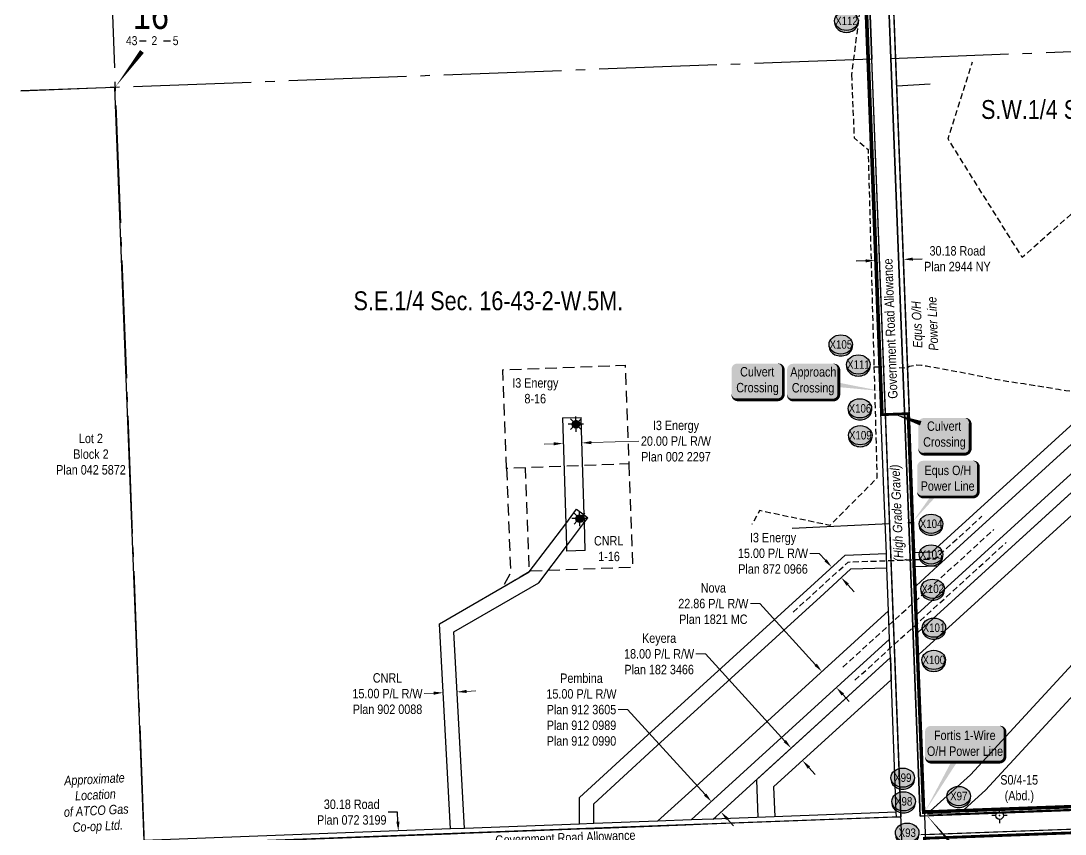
# Model space of a CAD drawing. Extents: x 683901 to 697439, y 5834844 to 5859401.
# Drawn here: x 686944 to 688053, y 5842289 to 5843153 of the extents above; entities that cross this region are included whole.
import ezdxf
from ezdxf.enums import TextEntityAlignment as Align

# ---------------------------------------------------------------- set-up
doc = ezdxf.new("R2010")
doc.units = 0
doc.header["$LTSCALE"] = 5
doc.header["$PDSIZE"] = 0.5
for name, pattern in [('foc-ACCESSROAD', [3.75, 2.5, -1.25]), ('foc-QUARTERLINE', [33, 25, -3, 2, -3]), ('UG_PIPE', [1.875, 1.25, -0.625])]:
    doc.linetypes.add(name, pattern=pattern)
doc.layers.get('Defpoints').update_dxf_attribs({"color": 9})
for name, color, linetype in [('10', 1, 'Continuous'), ('9', 3, 'Continuous'), ('AS-PIPE-UG', 44, 'UG_PIPE'), ('AS-PIPE-UG-T', 44, 'Continuous'), ('AS-POWER', 104, 'foc-POWER'), ('AS-POWER-T', 104, 'Continuous'), ('AS-TELEPHONE', 224, 'foc-TEL'), ('C-SYMBOL', 7, 'Continuous'), ('CG-NOTES', 7, 'Continuous'), ('F-RW', 190, 'Continuous'), ('F-WS', 190, 'foc-ACCESSROAD'), ('F-WS-S', 190, 'Continuous'), ('L-QSEC', 8, 'foc-QUARTERLINE'), ('L-ROAD-T', 7, 'Continuous'), ('L-SEC', 7, 'Continuous'), ('L-SECLBL', 7, 'Continuous'), ('L-TITLEDB', 4, 'Continuous'), ('L-TITLEDB-T', 4, 'Continuous'), ('P-CROSSINGS', 250, 'Continuous')]:
    doc.layers.add(name, color=color, linetype=linetype)
for name, color, linetype, lineweight in [('F-RW-T', 190, 'Continuous', 9), ('F-WS-T', 190, 'Continuous', 9), ('T-TEXT', 48, 'Continuous', 18)]:
    doc.layers.add(name, color=color, linetype=linetype, lineweight=lineweight)
doc.layers.add('oil_and_gas_wells_pt', color=7, linetype='Continuous', true_color=0xfc3d16)
doc.layers.add('P-PROPOSED-WL4', color=7, linetype='Continuous', true_color=0x5b5bc8)
doc.styles.add('175L', font='ARIALN.TTF', dxfattribs={"height": 20})
doc.styles.add('80', font='ARIALN.TTF', dxfattribs={"height": 10})
doc.styles.add('80CG', font='ARIALN.TTF', dxfattribs={"height": 10})
doc.styles.add('80L', font='ARIALN.TTF', dxfattribs={"height": 10})
doc.styles.add('80LS', font='ARIALNI.TTF', dxfattribs={"height": 10})
doc.styles.add('Crossing', font='ARIALN.TTF', dxfattribs={"height": 10})
doc.styles.add('foc-LtypeFont', font='ARIALN.TTF', dxfattribs={"height": 7.35})
doc.styles.add('SIMPLEX', font='ARIALN.TTF')
doc.linetypes.add('foc-POWER', pattern='A,6,-1,["P",foc-LtypeFont,S=0.2,R=0,X=-0.625,Y=-0.75],-1.24,4', length=12.24)
doc.linetypes.add('foc-TEL', pattern='A,2,-1,["T",foc-LtypeFont,S=0.2,R=0,X=-0.425,Y=-0.75],-1.24,8', length=12.24)
doc.linetypes.add('foc-TEL-NOLINE', pattern='A,0,-2,["T",foc-LtypeFont,S=0.2,R=0,X=-0.425,Y=-0.75],-10.24', length=12.24)
doc.dimstyles.new('Compass 5 000', dxfattribs={"dimscale": 5, "dimtxt": 9, "dimasz": 2, "dimexe": 0.2, "dimexo": 0.0625, "dimgap": 0.5, "dimtad": 0, "dimtih": 1, "dimtoh": 1, "dimzin": 0, "dimdsep": 46, "dimtxsty": '80CG', "dimcen": 0.1, "dimse1": 1, "dimse2": 1, "dimclrd": 256, "dimclrt": 256, "dimaunit": 1, "dimadec": 4, "dimazin": 0, "dimtfac": 0.06, "dimtofl": 0, "dimtmove": 0, "dimatfit": 1, "dimfxl": 0.2, "dimtolj": 1, "dimtzin": 0, "dimlwd": -1, "dimarcsym": 0})

# ---------------------------------------------------------------- blocks, each defined once
blk = doc.blocks.new('L-SECLBL')
at = {"layer": '9', "color": 7}
for p, q in [((-5.1, -27.8), (-12.3, -27.8)), ((20.7, -27.8), (13.5, -27.8))]:
    blk.add_line(p, q, dxfattribs=at)
at = {"layer": '10', "color": 2, "style": 'SIMPLEX'}
blk.add_attdef('SEC', text='', height=30, dxfattribs=at).set_placement((0, 0), align=Align.MIDDLE)
at = {"layer": '10', "color": 5, "style": '80L'}
blk.add_attdef('TWP', text='', height=9.5, dxfattribs=at).set_placement((-14.4, -27.4), align=Align.MIDDLE_RIGHT)
blk.add_attdef('RGE', text='', height=9.5, dxfattribs=at).set_placement((3.6, -27.4), align=Align.MIDDLE_CENTER)
blk.add_attdef('MER', text='', height=9.5, dxfattribs=at).set_placement((23.2, -27.4), align=Align.MIDDLE_LEFT)
blk = doc.blocks.new('*D1248')
at = {"layer": 'Defpoints', "color": 0, "transparency": 16777216}
for p in [(687540.1, 5842704.7), (687520.3, 5842697.4), (687540.3, 5842698)]:
    blk.add_point(p, dxfattribs=at)
at = {"layer": 'F-RW-T', "transparency": 16777216}
for p, q in [((687510.1, 5842703.8), (687500.1, 5842703.4)), ((687550.1, 5842705), (687600.5, 5842706.6))]:
    blk.add_line(p, q, dxfattribs=at)
for points in [[(687510.1, 5842705.4), (687510.2, 5842702.1), (687520.1, 5842704.1)], [(687550.1, 5842706.7), (687550.2, 5842703.3), (687540.1, 5842704.7)]]:
    blk.add_solid(points, dxfattribs=at)
at = {"layer": 'F-RW-T', "transparency": 16777216, "insert": (687640, 5842706.6), "char_height": 10, "attachment_point": 5, "style": '80CG'}
blk.add_mtext('\\A1;I3 Energy\\P20.00 P/L R/W\\PPlan 002 2297', dxfattribs=at)
blk = doc.blocks.new('*D1249')
at = {"layer": 'Defpoints', "color": 0, "transparency": 16777216}
for p in [(687407.2, 5842445.5), (687392.2, 5842444.7), (687392.5, 5842439.4)]:
    blk.add_point(p, dxfattribs=at)
at = {"layer": 'F-RW-T', "transparency": 16777216}
for p, q in [((687382.5, 5842438.9), (687372.6, 5842438.4)), ((687417.5, 5842440.8), (687427.5, 5842441.3))]:
    blk.add_line(p, q, dxfattribs=at)
for points in [[(687382.5, 5842440.6), (687382.6, 5842437.2), (687392.5, 5842439.4)], [(687417.4, 5842442.4), (687417.6, 5842439.1), (687407.5, 5842440.2)]]:
    blk.add_solid(points, dxfattribs=at)
at = {"layer": 'F-RW-T', "transparency": 16777216, "insert": (687333.5, 5842438.4), "char_height": 10, "attachment_point": 5, "style": '80CG'}
blk.add_mtext('\\A1;CNRL\\P15.00 P/L R/W\\PPlan 902 0088', dxfattribs=at)
blk = doc.blocks.new('*D1250')
at = {"layer": 'Defpoints', "color": 0, "transparency": 16777216}
for p in [(687805.6, 5842572.6), (687724.8, 5842499), (687734.9, 5842487.9)]:
    blk.add_point(p, dxfattribs=at)
at = {"layer": 'F-RW-T', "transparency": 16777216}
for p, q in [((687792.2, 5842587.4), (687782.2, 5842587.4)), ((687798.9, 5842580), (687792.2, 5842587.4)), ((687822.5, 5842554.1), (687829.2, 5842546.7))]:
    blk.add_line(p, q, dxfattribs=at)
for points in [[(687800.1, 5842581.1), (687797.7, 5842578.9), (687805.6, 5842572.6)], [(687823.7, 5842555.3), (687821.2, 5842553), (687815.7, 5842561.5)]]:
    blk.add_solid(points, dxfattribs=at)
at = {"layer": 'F-RW-T', "transparency": 16777216, "insert": (687743.1, 5842587.4), "char_height": 10, "attachment_point": 5, "style": '80CG'}
blk.add_mtext('\\A1;I3 Energy\\P15.00 P/L R/W\\PPlan 872 0966', dxfattribs=at)
blk = doc.blocks.new('*D1251')
at = {"layer": 'Defpoints', "color": 0, "transparency": 16777216}
for p in [(687795.1, 5842461.8), (687730.6, 5842403), (687746, 5842386.1)]:
    blk.add_point(p, dxfattribs=at)
at = {"layer": 'F-RW-T', "transparency": 16777216}
for p, q in [((687729.2, 5842534), (687719.2, 5842534)), ((687788.4, 5842469.1), (687729.2, 5842534)), ((687817.2, 5842437.5), (687824, 5842430.1))]:
    blk.add_line(p, q, dxfattribs=at)
for points in [[(687789.6, 5842470.3), (687787.1, 5842468), (687795.1, 5842461.8)], [(687818.5, 5842438.6), (687816, 5842436.3), (687810.5, 5842444.8)]]:
    blk.add_solid(points, dxfattribs=at)
at = {"layer": 'F-RW-T', "transparency": 16777216, "insert": (687679.7, 5842534), "char_height": 10, "attachment_point": 5, "style": '80CG'}
blk.add_mtext('\\A1;Nova\\P22.86 P/L R/W\\PPlan 1821 MC', dxfattribs=at)
blk = doc.blocks.new('*D1252')
at = {"layer": 'Defpoints', "color": 0, "transparency": 16777216}
for p in [(687726, 5842367.9), (687736.1, 5842356.8), (687677.7, 5842323.8)]:
    blk.add_point(p, dxfattribs=at)
at = {"layer": 'F-RW-T', "transparency": 16777216}
for p, q in [((687588.6, 5842421.4), (687578.6, 5842421.4)), ((687670.9, 5842331.2), (687588.6, 5842421.4)), ((687694.5, 5842305.3), (687701.2, 5842297.9))]:
    blk.add_line(p, q, dxfattribs=at)
for points in [[(687672.2, 5842332.3), (687669.7, 5842330), (687677.7, 5842323.8)], [(687695.7, 5842306.4), (687693.3, 5842304.2), (687687.8, 5842312.7)]]:
    blk.add_solid(points, dxfattribs=at)
at = {"layer": 'F-RW-T', "transparency": 16777216, "insert": (687539.6, 5842421.4), "char_height": 10, "attachment_point": 5, "style": '80CG'}
blk.add_mtext('\\A1;Pembina\\P15.00 P/L R/W\\PPlan 912 3605\\PPlan 912 0989\\PPlan 912 0990', dxfattribs=at)
blk = doc.blocks.new('*D1261')
at = {"layer": 'Defpoints', "color": 0, "transparency": 16777216}
for p in [(687784.7, 5842401), (687762.3, 5842380.6), (687796.8, 5842387.7)]:
    blk.add_point(p, dxfattribs=at)
at = {"layer": 'F-RW-T', "transparency": 16777216}
for p, q in [((687671.2, 5842480.6), (687661.2, 5842480.6)), ((687755.6, 5842388), (687671.2, 5842480.6)), ((687781.2, 5842360), (687787.9, 5842352.6))]:
    blk.add_line(p, q, dxfattribs=at)
for points in [[(687756.8, 5842389.2), (687754.4, 5842386.9), (687762.3, 5842380.6)], [(687782.4, 5842361.1), (687780, 5842358.8), (687774.5, 5842367.3)]]:
    blk.add_solid(points, dxfattribs=at)
at = {"layer": 'F-RW-T', "transparency": 16777216, "insert": (687622.1, 5842480.6), "char_height": 10, "attachment_point": 5, "style": '80CG'}
blk.add_mtext('\\A1;Keyera\\P18.00 P/L R/W\\PPlan 182 3466', dxfattribs=at)
blk = doc.blocks.new('*D1134')
at = {"layer": 'Defpoints', "color": 0, "transparency": 16777216}
for p in [(687344.5, 5842292.5), (687345, 5842292.5), (687345.6, 5842262.4)]:
    blk.add_point(p, dxfattribs=at)
at = {"layer": 'L-TITLEDB-T', "transparency": 16777216}
for p, q in [((687344.2, 5842312.5), (687334.2, 5842312.5)), ((687344.6, 5842302.5), (687344.2, 5842312.5)), ((687346.5, 5842252.4), (687346.8, 5842242.4))]:
    blk.add_line(p, q, dxfattribs=at)
for points in [[(687346.3, 5842302.6), (687342.9, 5842302.4), (687345, 5842292.5)], [(687348.1, 5842252.5), (687344.8, 5842252.4), (687346.1, 5842262.4)]]:
    blk.add_solid(points, dxfattribs=at)
at = {"layer": 'L-TITLEDB-T', "transparency": 16777216, "insert": (687295.5, 5842312.5), "char_height": 10, "attachment_point": 5, "style": '80CG'}
blk.add_mtext('\\A1;30.18 Road\\PPlan 072 3199', dxfattribs=at)
blk = doc.blocks.new('*D1136')
at = {"layer": 'Defpoints', "color": 0, "transparency": 16777216}
for p in [(687849, 5842964.4), (687879.2, 5842965.6), (687851.5, 5842898.4)]:
    blk.add_point(p, dxfattribs=at)
at = {"layer": 'L-TITLEDB-T', "transparency": 16777216}
for p, q in [((687891.7, 5842899.9), (687901.7, 5842900.3)), ((687841.5, 5842898), (687831.5, 5842897.6))]:
    blk.add_line(p, q, dxfattribs=at)
for points in [[(687891.6, 5842901.6), (687891.7, 5842898.3), (687881.7, 5842899.6)], [(687841.5, 5842899.7), (687841.6, 5842896.4), (687851.5, 5842898.4)]]:
    blk.add_solid(points, dxfattribs=at)
at = {"layer": 'L-TITLEDB-T', "transparency": 16777216, "insert": (687939, 5842900.3), "char_height": 10, "attachment_point": 5, "style": '80CG'}
blk.add_mtext('\\A1;30.18 Road\\PPlan 2944 NY', dxfattribs=at)
blk = doc.blocks.new('*U883')
h = blk.add_hatch(color=255)
edge = h.paths.add_edge_path()
edge.add_line((-26.5, -20), (26.5, -20))
edge.add_arc((26.5, -14), 6, 270, 360)
edge.add_line((32.5, -14), (32.5, 12.5))
edge.add_arc((26.5, 12.5), 6, 0, 90)
edge.add_line((26.5, 18.5), (-26.5, 18.5))
edge.add_arc((-26.5, 12.5), 6, 90, 180)
edge.add_line((-32.5, 12.5), (-32.5, -14))
edge.add_arc((-26.5, -14), 6, 180, 270)
at = {"color": 104, "flags": 128}
blk.add_lwpolyline([(-26.5, -20, 3, 3, 0), (26.5, -20, 3, 3, 0.414214), (32.5, -14, 3, 3, 0), (32.5, 12.5, 3, 0, 0.414214), (26.5, 18.5, 0, 0, 0), (-26.5, 18.5, 0, 0, 0.414214), (-32.5, 12.5, 0, 0, 0), (-32.5, -14, 0, 3, 0.414214)], format="xyseb", close=True, dxfattribs=at)
blk.add_lwpolyline([(-37.8, -46.9, 0, 7.5, 0), (0, 0, 0, 0, 0)], format="xyseb", dxfattribs=at)
at = {"color": 104, "style": '80'}
blk.add_attdef('ENTER_TEXT_001', (-26.8, -4.9), '', height=10, dxfattribs=at)
blk = doc.blocks.new('*U892')
h = blk.add_hatch(color=255)
edge = h.paths.add_edge_path()
edge.add_line((-36.5, -20), (36.5, -20))
edge.add_arc((36.5, -14), 6, 270, 360)
edge.add_line((42.5, -14), (42.5, 12.5))
edge.add_arc((36.5, 12.5), 6, 0, 90)
edge.add_line((36.5, 18.5), (-36.5, 18.5))
edge.add_arc((-36.5, 12.5), 6, 90, 180)
edge.add_line((-42.5, 12.5), (-42.5, -14))
edge.add_arc((-36.5, -14), 6, 180, 270)
at = {"color": 104, "flags": 128}
blk.add_lwpolyline([(-36.5, -20, 3, 3, 0), (36.5, -20, 3, 3, 0.414214), (42.5, -14, 3, 3, 0), (42.5, 12.5, 3, 0, 0.414214), (36.5, 18.5, 0, 0, 0), (-36.5, 18.5, 0, 0, 0.414214), (-42.5, 12.5, 0, 0, 0), (-42.5, -14, 0, 3, 0.414214)], format="xyseb", close=True, dxfattribs=at)
blk.add_lwpolyline([(-42.9, -73.1, 0, 7.5, 0), (0, 0, 0, 0, 0)], format="xyseb", dxfattribs=at)
at = {"color": 104, "style": '80'}
blk.add_attdef('ENTER_TEXT_001', (-26.8, -4.9), '', height=10, dxfattribs=at)
blk = doc.blocks.new('xing2')
h = blk.add_hatch(color=50)
h.dxf.hatch_style = 1
edge = h.paths.add_edge_path()
edge.add_ellipse((0, 0), major_axis=(-12.5, 0), ratio=0.816297, start_angle=0, end_angle=360)
h = blk.add_hatch(color=250)
h.dxf.hatch_style = 1
edge = h.paths.add_edge_path()
edge.add_ellipse((0, -2), major_axis=(-12.5, 0), ratio=0.816297, start_angle=0, end_angle=180)
edge.add_line((12.5, -2), (12.5, 0))
edge.add_ellipse((0, 0), major_axis=(-12.5, 0), ratio=0.816297, start_angle=0, end_angle=180, ccw=False)
edge.add_line((-12.5, 0), (-12.5, -2))
at = {"color": 250}
blk.add_ellipse((0, 0), major_axis=(-12.5, 0), ratio=0.816297, dxfattribs=at)
blk.add_ellipse((0, -2), major_axis=(-12.5, 0), ratio=0.816297, start_param=0, end_param=3.141593, dxfattribs=at)
at = {"color": 250, "style": 'Crossing'}
blk.add_attdef('CROSSING', text='', height=9, dxfattribs=at).set_placement((0.1, 0), align=Align.MIDDLE_CENTER)
at = {"color": 250, "style": 'Crossing', "flags": 1}
for tag, p in [('OWNER', (0.1, -12.5)), ('DESCRIPTION', (0.1, -25.8)), ('LOCATION', (0.1, -39.3)), ('DWG_REF', (0.1, -52.8))]:
    blk.add_attdef(tag, text='', height=9, dxfattribs=at).set_placement(p, align=Align.MIDDLE_CENTER)
blk = doc.blocks.new('GABD')
for p, q in [((-0.81, 0), (-1.62, 0)), ((0, 0.81), (0, 1.62)), ((1.62, 0), (0.81, 0)), ((0, -0.81), (0, -1.62))]:
    blk.add_line(p, q)
blk.add_circle((0, 0), 0.8)
blk = doc.blocks.new('GAS')
h = blk.add_hatch(color=255)
h.dxf.hatch_style = 1
edge = h.paths.add_edge_path()
edge.add_arc((0, 0), 0.9, 0, 360)
for p, q in [((-0.81, 0), (-1.62, 0)), ((-0.57, 0.57), (-1.14, 1.14)), ((0, 0.81), (0, 1.62)), ((0.57, 0.57), (1.14, 1.14)), ((1.62, 0), (0.81, 0)), ((-0.57, -0.57), (-1.14, -1.14)), ((0, -0.81), (0, -1.62)), ((1.14, -1.14), (0.57, -0.57))]:
    blk.add_line(p, q)
blk.add_circle((0, 0), 0.8)
blk = doc.blocks.new('*U1000')
h = blk.add_hatch(color=254)
edge = h.paths.add_edge_path()
edge.add_line((-21.5, -20), (21.5, -20))
edge.add_arc((21.5, -14), 6, 270, 360)
edge.add_line((27.5, -14), (27.5, 12.5))
edge.add_arc((21.5, 12.5), 6, 0, 90)
edge.add_line((21.5, 18.5), (-21.5, 18.5))
edge.add_arc((-21.5, 12.5), 6, 90, 180)
edge.add_line((-27.5, 12.5), (-27.5, -14))
edge.add_arc((-21.5, -14), 6, 180, 270)
at = {"color": 160, "flags": 128}
blk.add_lwpolyline([(-21.5, -20, 3, 3, 0), (21.5, -20, 3, 3, 0.414214), (27.5, -14, 3, 3, 0), (27.5, 12.5, 3, 0, 0.414214), (21.5, 18.5, 0, 0, 0), (-21.5, 18.5, 0, 0, 0.414214), (-27.5, 12.5, 0, 0, 0), (-27.5, -14, 0, 3, 0.414214)], format="xyseb", close=True, dxfattribs=at)
at = {"color": 160, "style": '80'}
blk.add_attdef('ENTER_TEXT_001', (-26.8, -4.9), '', height=10, dxfattribs=at)
blk = doc.blocks.new('*U1001')
h = blk.add_hatch(color=59)
edge = h.paths.add_edge_path()
edge.add_line((-21.5, -20), (21.5, -20))
edge.add_arc((21.5, -14), 6, 270, 360)
edge.add_line((27.5, -14), (27.5, 12.5))
edge.add_arc((21.5, 12.5), 6, 0, 90)
edge.add_line((21.5, 18.5), (-21.5, 18.5))
edge.add_arc((-21.5, 12.5), 6, 90, 180)
edge.add_line((-27.5, 12.5), (-27.5, -14))
edge.add_arc((-21.5, -14), 6, 180, 270)
at = {"color": 1, "flags": 128}
blk.add_lwpolyline([(-21.5, -20, 3, 3, 0), (21.5, -20, 3, 3, 0.414214), (27.5, -14, 3, 3, 0), (27.5, 12.5, 3, 0, 0.414214), (21.5, 18.5, 0, 0, 0), (-21.5, 18.5, 0, 0, 0.414214), (-27.5, 12.5, 0, 0, 0), (-27.5, -14, 0, 3, 0.414214)], format="xyseb", close=True, dxfattribs=at)
blk.add_lwpolyline([(72.7, -10.5, 0, 7.5, 0), (0, 0, 0, 0, 0)], format="xyseb", dxfattribs=at)
at = {"color": 1, "style": '80'}
blk.add_attdef('ENTER_TEXT_001', (-36, -5), '', height=10, dxfattribs=at)
blk = doc.blocks.new('*U1002')
h = blk.add_hatch(color=254)
edge = h.paths.add_edge_path()
edge.add_line((-21.5, -20), (21.5, -20))
edge.add_arc((21.5, -14), 6, 270, 360)
edge.add_line((27.5, -14), (27.5, 12.5))
edge.add_arc((21.5, 12.5), 6, 0, 90)
edge.add_line((21.5, 18.5), (-21.5, 18.5))
edge.add_arc((-21.5, 12.5), 6, 90, 180)
edge.add_line((-27.5, 12.5), (-27.5, -14))
edge.add_arc((-21.5, -14), 6, 180, 270)
at = {"color": 160, "flags": 128}
blk.add_lwpolyline([(-21.5, -20, 3, 3, 0), (21.5, -20, 3, 3, 0.414214), (27.5, -14, 3, 3, 0), (27.5, 12.5, 3, 0, 0.414214), (21.5, 18.5, 0, 0, 0), (-21.5, 18.5, 0, 0, 0.414214), (-27.5, 12.5, 0, 0, 0), (-27.5, -14, 0, 3, 0.414214)], format="xyseb", close=True, dxfattribs=at)
at = {"color": 160, "style": '80'}
blk.add_attdef('ENTER_TEXT_001', (-26.8, -4.9), '', height=10, dxfattribs=at)

msp = doc.modelspace()

# ---------------------------------------------------------------- linework, layer by layer
at = {"layer": 'AS-PIPE-UG', "flags": 128}
for points in [[(687778.335, 5843314.997), (687833.843, 5843270.374), (687835.74, 5843167.515), (687826.464, 5843095.814)], [(688201.783, 5842842.547), (688084.653, 5842969.814), (688007.968, 5842901.691), (687929.089, 5843027.613), (687955.142, 5843109.374)], [(687826.464, 5843095.814), (687829.295, 5843028.567), (687844.073, 5843016.475), (687850.37, 5842785.428)], [(687850.37, 5842785.428), (687853.206, 5842681.386), (687853.465, 5842667.105), (687803.481, 5842617.031), (687728.905, 5842632.745), (687720.647, 5842618.094)], [(687850.37, 5842785.428), (687861.427, 5842785.695)], [(687876.998, 5842784.662), (687877.14, 5842784.659), (687883.507, 5842784.599), (687885.399, 5842784.804), (687888.128, 5842786.075), (687895.675, 5842787.621), (687900.903, 5842787.437), (687906.324, 5842786.403), (687934.632, 5842781.345), (687948.914, 5842778.636), (687964.241, 5842775.443), (687979.051, 5842772.522), (687986.5, 5842771.144), (687993.819, 5842770.04), (688009.686, 5842767.678), (688032.02, 5842764.028), (688046.502, 5842761.622), (688054.119, 5842760.471), (688061.395, 5842759.863), (688076.673, 5842758.253), (688083.878, 5842757.655), (688089.427, 5842755.871), (688092.313, 5842753.399), (688096.278, 5842748.215), (688099.843, 5842743.465), (688103.869, 5842737.945), (688108.066, 5842732.058), (688112.221, 5842725.756), (688125.951, 5842705.524), (688131.078, 5842705.472), (688188.134, 5842722.794), (688202.469, 5842727.414), (688231.299, 5842737.03), (688239.149, 5842737.822), (688294.866, 5842741.29), (688317.569, 5842742.294), (688332.457, 5842742.633), (688347.188, 5842743.212), (688362.415, 5842744.056), (688392.186, 5842745.127), (688429.734, 5842746.602), (688460.333, 5842748.998), (688490.77, 5842750.834), (688513.86, 5842751.982), (688529.301, 5842752.595), (688544.493, 5842752.81), (688559.69, 5842753.208), (688575.187, 5842753.149), (688590.966, 5842752.941), (688606.055, 5842752.587), (688621.274, 5842752.547), (688636.537, 5842753.135), (688658.884, 5842753.472), (688672.943, 5842754.593), (688679.188, 5842755.478), (688683.341, 5842758.481), (688686.934, 5842759.794), (688693.428, 5842759.305), (688699.837, 5842759.267), (688715.293, 5842759.299), (688731.096, 5842759.263), (688747.036, 5842759.273), (688762.852, 5842759.445), (688778.769, 5842759.706), (688793.98, 5842759.713)], [(687764.332, 5842524.862), (687822.896, 5842578.18), (687915.363, 5842581.525), (687965.117, 5842626.817)], [(687817.41, 5842466.616), (687977.864, 5842612.822)], [(687830.168, 5842452.617), (687990.641, 5842598.787)]]:
    msp.add_lwpolyline(points, dxfattribs=at)
at = {"layer": 'AS-POWER', "flags": 128}
for points in [[(687904.455, 5842310.158), (687868.735, 5843236.571)], [(687874.578, 5843084.117), (687910.103, 5843086.06)], [(687763.361, 5842614.114), (687866.629, 5842619.067)], [(687886.273, 5842620.009), (687892.428, 5842620.304)], [(687937.141, 5842311.19), (687957.946, 5842311.78), (688810.336, 5842343.975)], [(687933.922, 5841537.904), (687904.423, 5842308.598)], [(687907.14, 5842310.341), (687937.141, 5842311.19)]]:
    msp.add_lwpolyline(points, dxfattribs=at)
at = {"layer": 'AS-POWER-T', "flags": 128}
msp.add_lwpolyline([(687904.223, 5842311.707, 0, 5, 0), (687958.241, 5842249.659, 0, 0, 0)], format="xyseb", dxfattribs=at)
at = {"layer": 'AS-TELEPHONE', "linetype": 'foc-TEL-NOLINE', "flags": 128}
msp.add_lwpolyline([(687942.215, 5840672.176), (687910.849, 5841483.054), (687848.212, 5843112.381), (687786.621, 5844721.086), (687730.801, 5846190.68), (687715.753, 5846190.106), (687698.772, 5846639.392), (687713.735, 5846639.968), (687694.216, 5847153.865), (687690.774, 5847245.489), (687675.615, 5847244.884), (687667.977, 5847449.231), (687678.143, 5847449.762), (687683.095, 5847449.952), (687632.86, 5848787.367), (687572.447, 5850395.069), (687511.895, 5852003.159), (687450.353, 5853631.115), (687358.022, 5856062.335), (687265.59, 5858494.225), (687262.737, 5858568.877)], dxfattribs=at)
at = {"layer": 'C-SYMBOL', "color": 3, "flags": 128}
msp.add_lwpolyline([(687867.773, 5842476.734), (687868.67, 5842453.201)], dxfattribs=at)
at = {"layer": 'CG-NOTES', "color": 160, "flags": 128}
msp.add_lwpolyline([(687872.206, 5842735.023, 0, 5, 0), (687900.062, 5842725.596, 0, 0, 0)], format="xyseb", dxfattribs=at)
at = {"layer": 'F-RW', "flags": 128}
for points in [[(687896.213, 5842522.953), (688573.022, 5843139.191)], [(687896.965, 5842503.336), (688591.223, 5843135.54)], [(687912.34, 5842588.925), (688514.366, 5843136.972)], [(687918.38, 5842574.129), (688537.622, 5843137.836)], [(687897.866, 5842479.812), (688567.639, 5843089.719), (688561.641, 5843108.602), (687896.965, 5842503.336)], [(687519.284, 5842731.186), (687539.274, 5842731.814)], [(687519.284, 5842731.186), (687522.803, 5842618.852)], [(687539.705, 5842718.172), (687539.274, 5842731.814)], [(687542.523, 5842628.164), (687539.705, 5842718.172)], [(687522.803, 5842618.852), (687534.446, 5842634.27)], [(687534.446, 5842634.27), (687542.523, 5842628.164)], [(687542.763, 5842620.371), (687542.523, 5842628.164)], [(687542.523, 5842628.164), (687546.422, 5842625.215)], [(687542.763, 5842620.371), (687546.422, 5842625.215)], [(687484.115, 5842567.626), (687522.803, 5842618.852)], [(687522.803, 5842618.852), (687523.543, 5842594.92)], [(687523.543, 5842594.92), (687542.763, 5842620.371)], [(687543.691, 5842590.353), (687542.763, 5842620.371)], [(687494.258, 5842556.143), (687523.543, 5842594.92)], [(687523.543, 5842594.92), (687523.703, 5842589.731)], [(687543.691, 5842590.353), (687523.703, 5842589.731)], [(687787.228, 5842555.862), (687819.868, 5842585.569)], [(687819.868, 5842585.569), (687863.549, 5842587.111)], [(687893.726, 5842588.255), (687912.34, 5842588.925)], [(687388.595, 5842512.541), (687484.115, 5842567.626)], [(687797.337, 5842544.777), (687825.913, 5842570.784)], [(687825.913, 5842570.784), (687864.123, 5842572.119)], [(687894.299, 5842573.263), (687918.38, 5842574.129)], [(687895.078, 5842552.901), (687918.38, 5842574.129)], [(687404.062, 5842504.113), (687494.258, 5842556.143)], [(687605.823, 5842390.658), (687787.228, 5842555.862)], [(687615.931, 5842379.564), (687797.337, 5842544.777)], [(687656.835, 5842335.731), (687865.879, 5842526.256)], [(687400.331, 5842294.694), (687388.595, 5842512.541)], [(687415.335, 5842295.257), (687404.062, 5842504.113)], [(688098.704, 5842510.288), (687952.903, 5842352.315)], [(687672.204, 5842318.794), (687867.023, 5842496.354)], [(688114.402, 5842493.574), (687968.989, 5842336.004)], [(687682.289, 5842307.681), (687867.773, 5842476.734)], [(687725.422, 5842346.993), (687867.773, 5842476.734)], [(687868.67, 5842453.201), (687743.723, 5842339.347)], [(687537.621, 5842328.185), (687605.823, 5842390.658)], [(687552.632, 5842321.528), (687615.931, 5842379.564)], [(687725.421, 5842347.02), (687726.931, 5842306.966)], [(687952.903, 5842352.315), (687910.35, 5842314.005)], [(687620.505, 5842302.967), (687656.835, 5842335.731)], [(687743.723, 5842339.347), (687744.919, 5842307.642)], [(687968.989, 5842336.004), (687946.022, 5842315.339)], [(687537.619, 5842299.852), (687537.621, 5842328.185)], [(687552.632, 5842300.416), (687552.632, 5842321.528)], [(687656.122, 5842304.305), (687672.204, 5842318.794)], [(687679.508, 5842305.184), (687682.289, 5842307.681)]]:
    msp.add_lwpolyline(points, dxfattribs=at)
at = {"layer": 'F-WS', "flags": 128}
msp.add_lwpolyline([(687460.002, 5842677.476), (687456.037, 5842782.448), (687586.002, 5842787.357), (687589.968, 5842682.385)], close=True, dxfattribs=at)
for points in [[(687589.968, 5842682.385), (687594.122, 5842572.415), (687484.151, 5842568.261), (687479.997, 5842678.231)], [(687460.002, 5842677.476), (687464.197, 5842566.436), (687455.912, 5842551.434), (687484.151, 5842568.261)]]:
    msp.add_lwpolyline(points, dxfattribs=at)
at = {"layer": 'L-QSEC', "flags": 128}
for points in [[(687013.231, 5843887.621), (687017.07, 5843787.696), (687075.096, 5842277.456)], [(687868.313, 5843113.139), (688778.724, 5843147.473)], [(687848.212, 5843112.381), (686943.993, 5843078.459)]]:
    msp.add_lwpolyline(points, dxfattribs=at)
at = {"layer": 'L-SEC', "flags": 128}
for points in [[(687817.438, 5843916.925), (687832.825, 5843514.653), (687848.212, 5843112.381)], [(687868.313, 5843113.139), (687852.926, 5843515.405), (687837.539, 5843917.671)], [(687879.278, 5842307.651), (687863.745, 5842710.017), (687863.745, 5842710.017), (687848.212, 5843112.381)], [(687899.38, 5842308.391), (687883.846, 5842710.764), (687868.313, 5843113.139)], [(688711.777, 5842338.247), (688305.578, 5842323.318), (687899.38, 5842308.391)], [(688712.599, 5842318.148), (688306.378, 5842303.219), (688306.378, 5842303.219), (687900.155, 5842288.29)], [(687879.278, 5842307.651), (687477.187, 5842292.553), (687075.096, 5842277.456)]]:
    msp.add_lwpolyline(points, dxfattribs=at)
at = {"layer": 'L-SECLBL', "flags": 128}
msp.add_lwpolyline([(687043.923, 5843082.191, 0, 5, 0), (687072.646, 5843120.437, 0, 0, 0)], format="xyseb", dxfattribs=at)
at = {"layer": 'L-TITLEDB', "flags": 128}
for points in [[(687848.212, 5843112.382), (687817.438, 5843916.926)], [(687837.535, 5843917.719), (687868.405, 5843113.135)], [(687873.454, 5843113.326), (687850.384, 5843715.813)], [(687843.163, 5843112.2), (687832.84, 5843381.927)], [(687860.777, 5842655.027), (687843.163, 5843112.2)], [(687879.284, 5842307.657), (687848.212, 5843112.382)], [(687868.405, 5843113.135), (687899.394, 5842308.41)], [(687887.931, 5842738.346), (687873.454, 5843113.326)], [(687043.921, 5843082.246), (686943.991, 5843078.506)], [(687074.932, 5842282.467), (687043.921, 5843082.246)], [(687893.726, 5842588.255), (687887.971, 5842737.317)], [(687863.549, 5842587.111), (687860.777, 5842655.027)], [(687864.123, 5842572.119), (687863.549, 5842587.111)], [(687894.299, 5842573.263), (687893.726, 5842588.255)], [(687865.879, 5842526.256), (687864.123, 5842572.119)], [(687895.078, 5842552.901), (687894.299, 5842573.263)], [(687896.213, 5842522.953), (687895.078, 5842552.901)], [(687867.023, 5842496.354), (687865.879, 5842526.256)], [(687896.965, 5842503.336), (687896.213, 5842522.953)], [(687904.225, 5842313.776), (687896.965, 5842503.336)], [(687867.773, 5842476.734), (687867.023, 5842496.354)], [(687874.067, 5842312.494), (687867.773, 5842476.734)], [(687904.423, 5842308.598), (688711.781, 5842338.249)], [(688400.098, 5842332.069), (687946.022, 5842315.339)], [(687874.067, 5842312.494), (687679.508, 5842305.184)], [(687874.258, 5842307.468), (687874.067, 5842312.494)], [(687910.35, 5842314.005), (687904.225, 5842313.776)], [(687904.423, 5842308.598), (687904.225, 5842313.776)], [(688712.599, 5842318.148), (687905.191, 5842288.491)], [(687946.022, 5842315.339), (687910.35, 5842314.005)], [(687620.505, 5842302.967), (687552.632, 5842300.416)], [(687656.122, 5842304.305), (687620.505, 5842302.967)], [(687679.508, 5842305.184), (687656.122, 5842304.305)], [(687673.711, 5842299.977), (687874.258, 5842307.468)], [(687874.258, 5842307.468), (687879.284, 5842307.657)], [(687899.394, 5842308.41), (687904.423, 5842308.598)], [(687400.331, 5842294.694), (687074.932, 5842282.467)], [(687415.335, 5842295.257), (687400.331, 5842294.694)], [(687400.604, 5842289.621), (687415.609, 5842290.186)], [(687552.632, 5842300.416), (687537.619, 5842299.852)], [(687614.737, 5842297.765), (687650.347, 5842299.101)], [(687650.347, 5842299.101), (687673.711, 5842299.977)], [(687075.115, 5842277.446), (687400.604, 5842289.621)]]:
    msp.add_lwpolyline(points, dxfattribs=at)
at = {"layer": 'oil_and_gas_wells_pt'}
for p in [(687533.721, 5842724.571), (687537.59, 5842624.267), (687983.843, 5842308.844)]:
    msp.add_point(p, dxfattribs=at)
at = {"layer": 'P-PROPOSED-WL4', "flags": 128}
msp.add_lwpolyline([(687783.093, 5844720.962, 3, 3, 0), (687800.936, 5844254.597, 3, 3, 0), (687800.936, 5844254.597, 3, 3, 0), (687813.834, 5843916.797, 3, 3, 0), (687844.662, 5843112.248, 3, 3, 0), (687859.208, 5842734.707, 3, 3, 0), (687886.484, 5842735.758, 3, 3, 0), (687902.784, 5842312.222, 3, 3, 0), (688255.28, 5842325.232, 3, 3, 0), (688256.295, 5842297.798, 3, 3, 0), (687903.834, 5842284.756, 3, 3, 0), (687924.419, 5841746.95, 3, 3, 0), (687925.641, 5841715.029, 3, 3, 0), (687925.894, 5841708.426, 3, 3, 0), (687898.727, 5841707.388, 3, 3, 0), (687907.319, 5841482.919, 3, 3, 0), (687938.689, 5840672.056, 3, 3, 0), (687971.124, 5839870.922, 3, 3, 0)], format="xyseb", dxfattribs=at)

# ---------------------------------------------------------------- block references
at = {"layer": 'AS-POWER-T'}
ref = msp.add_blockref('*U883', (687928.817, 5842667.226), dxfattribs=dict(at, xscale=0.99969901, yscale=0.99969901, zscale=0.99969901))
ref.add_attrib('ENTER_TEXT_001', 'Equs O/H', (687904.016, 5842670.552), dxfattribs={"layer": '0', "color": 104, "height": 9.997, "style": '80'})
ref.add_attrib('ENTER_TEXT_002', 'Power Line', (687899.982, 5842653.89), dxfattribs={"layer": '0', "color": 104, "height": 9.997, "style": '80'})
ref = msp.add_blockref('*U892', (687947.109, 5842385.659), dxfattribs=dict(at, xscale=0.99969901, yscale=0.99969901, zscale=0.99969901))
ref.add_attrib('ENTER_TEXT_001', 'Fortis 1-Wire', (687914.111, 5842389.144), dxfattribs={"layer": '0', "color": 104, "height": 9.99699, "style": '80'})
ref.add_attrib('ENTER_TEXT_002', 'O/H Power Line', (687906.651, 5842372.306), dxfattribs={"layer": '0', "color": 104, "height": 9.99699, "style": '80'})
at = {"layer": 'CG-NOTES'}
ref = msp.add_blockref('*U1002', (687726.526, 5842770.482), dxfattribs=dict(at, xscale=1.000131017163248, yscale=1.000131017163248, zscale=1.000131017163248))
ref.add_attrib('ENTER_TEXT_001', 'Culvert', (687708.144, 5842775.286), dxfattribs={"layer": '0', "color": 160, "height": 10.0013, "style": '80'})
ref.add_attrib('ENTER_TEXT_002', 'Crossing', (687704.047, 5842758.439), dxfattribs={"layer": '0', "color": 160, "height": 10.0013, "style": '80'})
ref = msp.add_blockref('*U1001', (687785.548, 5842770.248), dxfattribs=dict(at, xscale=0.999081924950458, yscale=0.999081924950458, zscale=0.999081924950458))
ref.add_attrib('ENTER_TEXT_001', 'Approach', (687761.447, 5842775.136), dxfattribs={"layer": '0', "color": 1, "height": 9.9908, "style": '80'})
ref.add_attrib('ENTER_TEXT_002', 'Crossing', (687763.093, 5842758.307), dxfattribs={"layer": '0', "color": 1, "height": 9.9908, "style": '80'})
ref = msp.add_blockref('*U1000', (687925.109, 5842712.735), dxfattribs=dict(at, xscale=1.000131017163248, yscale=1.000131017163248, zscale=1.000131017163248))
ref.add_attrib('ENTER_TEXT_001', 'Culvert', (687906.727, 5842717.539), dxfattribs={"layer": '0', "color": 160, "height": 10.0013, "style": '80'})
ref.add_attrib('ENTER_TEXT_002', 'Crossing', (687902.63, 5842700.692), dxfattribs={"layer": '0', "color": 160, "height": 10.0013, "style": '80'})
at = {"layer": 'F-WS-S', "xscale": 5, "yscale": 5, "zscale": 5}
for name, p in [('GAS', (687533.721, 5842724.571)), ('GAS', (687537.59, 5842624.267)), ('GABD', (687983.843, 5842308.844))]:
    msp.add_blockref(name, p, dxfattribs=at)
at = {"layer": 'L-SECLBL'}
msp.add_blockref('L-SECLBL', (687082.184, 5843159.33), dxfattribs=at).add_auto_attribs({'SEC': '16', 'TWP': '43', 'RGE': '2', 'MER': '5'})
at = {"layer": 'P-CROSSINGS'}
for p, values in [((687821.062, 5843152.966), {'CROSSING': 'X112'}), ((687815.085, 5842809.251), {'CROSSING': 'X105'}), ((687833.755, 5842787.962), {'CROSSING': 'X111'}), ((687835.375, 5842741.367), {'CROSSING': 'X106'}), ((687835.771, 5842712.902), {'CROSSING': 'X109'}), ((687910.975, 5842618.828), {'CROSSING': 'X104'}), ((687910.975, 5842586.239), {'CROSSING': 'X103'}), ((687912.663, 5842549.796), {'CROSSING': 'X102'}), ((687914.009, 5842508.419), {'CROSSING': 'X101'}), ((687913.842, 5842474.226), {'CROSSING': 'X100'}), ((687880.882, 5842349.154), {'CROSSING': 'X99'}), ((687881.813, 5842323.991), {'CROSSING': 'X98'}), ((687940.346, 5842329.614), {'CROSSING': 'X97'}), ((687885.642, 5842290.683), {'CROSSING': 'X93'})]:
    msp.add_blockref('xing2', p, dxfattribs=at).add_auto_attribs(values)

# ---------------------------------------------------------------- texts
at = {"layer": 'AS-PIPE-UG-T', "insert": (686953.206, 5842348.974), "char_height": 10, "attachment_point": 1, "rotation": 3.012381, "style": '175L'}
msp.add_mtext_dynamic_manual_height_columns('\\pi36.561;{\\fArial Narrow|b0|i1|c0|p34;Approximate\\P\\pi47.246;Location\\P\\pi34.484;of ATCO Gas \\P\\pi42.915;Co-op Ltd.}', width=137.14638, gutter_width=50, heights=[0], dxfattribs=at)
at = {"layer": 'C-SYMBOL', "color": 3, "style": '175L'}
for s, p in [('S.W.1/4 Sec. 15-43-2-W.5M.', (688110.581, 5843042.82)), ('S.E.1/4 Sec. 16-43-2-W.5M.', (687440.637, 5842839.672))]:
    msp.add_text(s, height=20, dxfattribs=at).set_placement(p, align=Align.BOTTOM_CENTER)
at = {"layer": 'F-WS-T', "char_height": 10, "attachment_point": 1, "style": '175L'}
for s, width, insert in [('\\pi0.5957;I3 Energy\\P\\pi13.556;8-16', 49.03588, (687465.447, 5842773.393)), ('\\pi9.419;CNRL\\P\\pi13.942;1-16', 49.03588, (687543.477, 5842605.772)), ('\\pi-4.2645;S0/4-15\\P\\pi0.39447;(Abd.)', 30.59795, (687988.838, 5842351.833))]:
    msp.add_mtext_dynamic_manual_height_columns(s, width=width, gutter_width=100, heights=[0], dxfattribs=dict(at, insert=insert))
at = {"layer": 'L-ROAD-T', "style": '80L'}
msp.add_text('Government Road Allowance', height=10, rotation=92.127014, dxfattribs=at).set_placement((687867.697, 5842826.062), align=Align.MIDDLE_CENTER)
at = {"layer": 'L-TITLEDB-T', "insert": (686980.978, 5842714.472), "char_height": 10, "attachment_point": 1, "style": '80L'}
msp.add_mtext_dynamic_manual_height_columns('\\pi24.695;Lot 2\\P\\pi18.665;Block 2\\P\\pi0.52067;Plan 042 5872', width=73.44925, gutter_width=50, heights=[0], dxfattribs=at)
at = {"layer": 'T-TEXT', "style": '80LS'}
msp.add_text('(High Grade Gravel)', height=10, rotation=92.314049, dxfattribs=at).set_placement((687874.636, 5842630.158), align=Align.MIDDLE_CENTER)

# ---------------------------------------------------------------- dimensions: what is measured, and where the dimension line sits
at = {"layer": 'F-RW-T', "color": 3}
for base, p1, p2, angle, text, picture, middle in [((687540.127, 5842704.701), (687520.343, 5842697.377), (687540.336, 5842698.003), 1.793249, 'I3 Energy\\P20.00 P/L R/W\\PPlan 002 2297', '*D1248', (687640.04, 5842706.591)), ((687805.633, 5842572.623), (687734.937, 5842487.947), (687724.834, 5842499.041), 132.323861, 'I3 Energy\\P15.00 P/L R/W\\PPlan 872 0966', '*D1250', (687743.08, 5842587.41)), ((687795.103, 5842461.75), (687746.013, 5842386.064), (687730.607, 5842402.968), 132.346386, 'Nova\\P22.86 P/L R/W\\PPlan 1821 MC', '*D1251', (687679.705, 5842534.011)), ((687762.342, 5842380.643), (687796.767, 5842387.682), (687784.651, 5842400.975), 132.346529, 'Keyera\\P18.00 P/L R/W\\PPlan 182 3466', '*D1261', (687622.109, 5842480.649))]:
    dim = msp.add_linear_dim(base=base, p1=p1, p2=p2, angle=angle, text=text, dimstyle='Compass 5 000', dxfattribs=at)
    dim.commit()
    dim.dimension.update_dxf_attribs({"geometry": picture, "text_midpoint": middle, "dimtype": 161})
dim = msp.add_aligned_dim(p1=(687407.225, 5842445.512), p2=(687392.249, 5842444.705), distance=5.274, text='CNRL\\P15.00 P/L R/W\\PPlan 902 0088', dimstyle='Compass 5 000', dxfattribs=at)
dim.commit()
dim.dimension.update_dxf_attribs({"geometry": '*D1249', "text_midpoint": (687333.476, 5842438.363)})
at = {"layer": 'L-TITLEDB-T'}
dim = msp.add_linear_dim(base=(687851.527, 5842898.405), p1=(687879.16, 5842965.588), p2=(687849.01, 5842964.439), angle=182.183198, text='30.18 Road\\PPlan 2944 NY', dimstyle='Compass 5 000', dxfattribs=at)
dim.commit()
dim.dimension.update_dxf_attribs({"geometry": '*D1136', "text_midpoint": (687939.023, 5842900.316), "dimtype": 161})
dim = msp.add_aligned_dim(p1=(687345.616, 5842262.393), p2=(687344.485, 5842292.489), distance=-0.476, text='30.18 Road\\PPlan 072 3199', dimstyle='Compass 5 000', dxfattribs=at)
dim.commit()
dim.dimension.update_dxf_attribs({"geometry": '*D1134', "text_midpoint": (687295.461, 5842312.493)})

# ---------------------------------------------------------------- next in the draw order: texts
at = {"layer": 'AS-POWER-T', "insert": (687892.081, 5842801.564), "char_height": 10, "attachment_point": 1, "rotation": 92.149189, "style": '175L', "bg_fill": 3, "box_fill_scale": 1.1, "bg_fill_color": 256, "bg_fill_transparency": 0}
msp.add_mtext_dynamic_manual_height_columns('\\pi3.8188;{\\fArial Narrow|b0|i1|c0|p34;Equs O/H\\P\\pi0.32626;Power Line}', width=57.1191, gutter_width=50, heights=[0], dxfattribs=at)
at = {"layer": 'L-ROAD-T', "insert": (687522.26, 5842290.448), "char_height": 10, "width": 149.28549, "attachment_point": 2, "rotation": 2.127014, "style": '80L', "bg_fill": 3, "box_fill_scale": 1.1, "bg_fill_color": 256, "bg_fill_transparency": 0}
msp.add_mtext('Government Road Allowance', dxfattribs=at)

# ---------------------------------------------------------------- next in the draw order: linework, layer by layer
at = {"layer": 'L-TITLEDB', "flags": 128}
for points in [[(687537.619, 5842299.852), (687415.335, 5842295.257)], [(687415.609, 5842290.186), (687537.618, 5842294.655)], [(687537.618, 5842294.655), (687552.632, 5842295.2)], [(687552.632, 5842295.2), (687614.737, 5842297.765)]]:
    msp.add_lwpolyline(points, dxfattribs=at)

# ---------------------------------------------------------------- next in the draw order: dimensions: what is measured, and where the dimension line sits
at = {"layer": 'F-RW-T', "color": 3}
dim = msp.add_linear_dim(base=(687677.665, 5842323.771), p1=(687736.149, 5842356.77), p2=(687726.04, 5842367.861), angle=132.346358, text='Pembina\\P15.00 P/L R/W\\PPlan 912 3605\\PPlan 912 0989\\PPlan 912 0990', dimstyle='Compass 5 000', dxfattribs=at)
dim.commit()
dim.dimension.update_dxf_attribs({"geometry": '*D1252', "text_midpoint": (687539.556, 5842421.447), "dimtype": 161})

doc.saveas('drawing.dxf')
